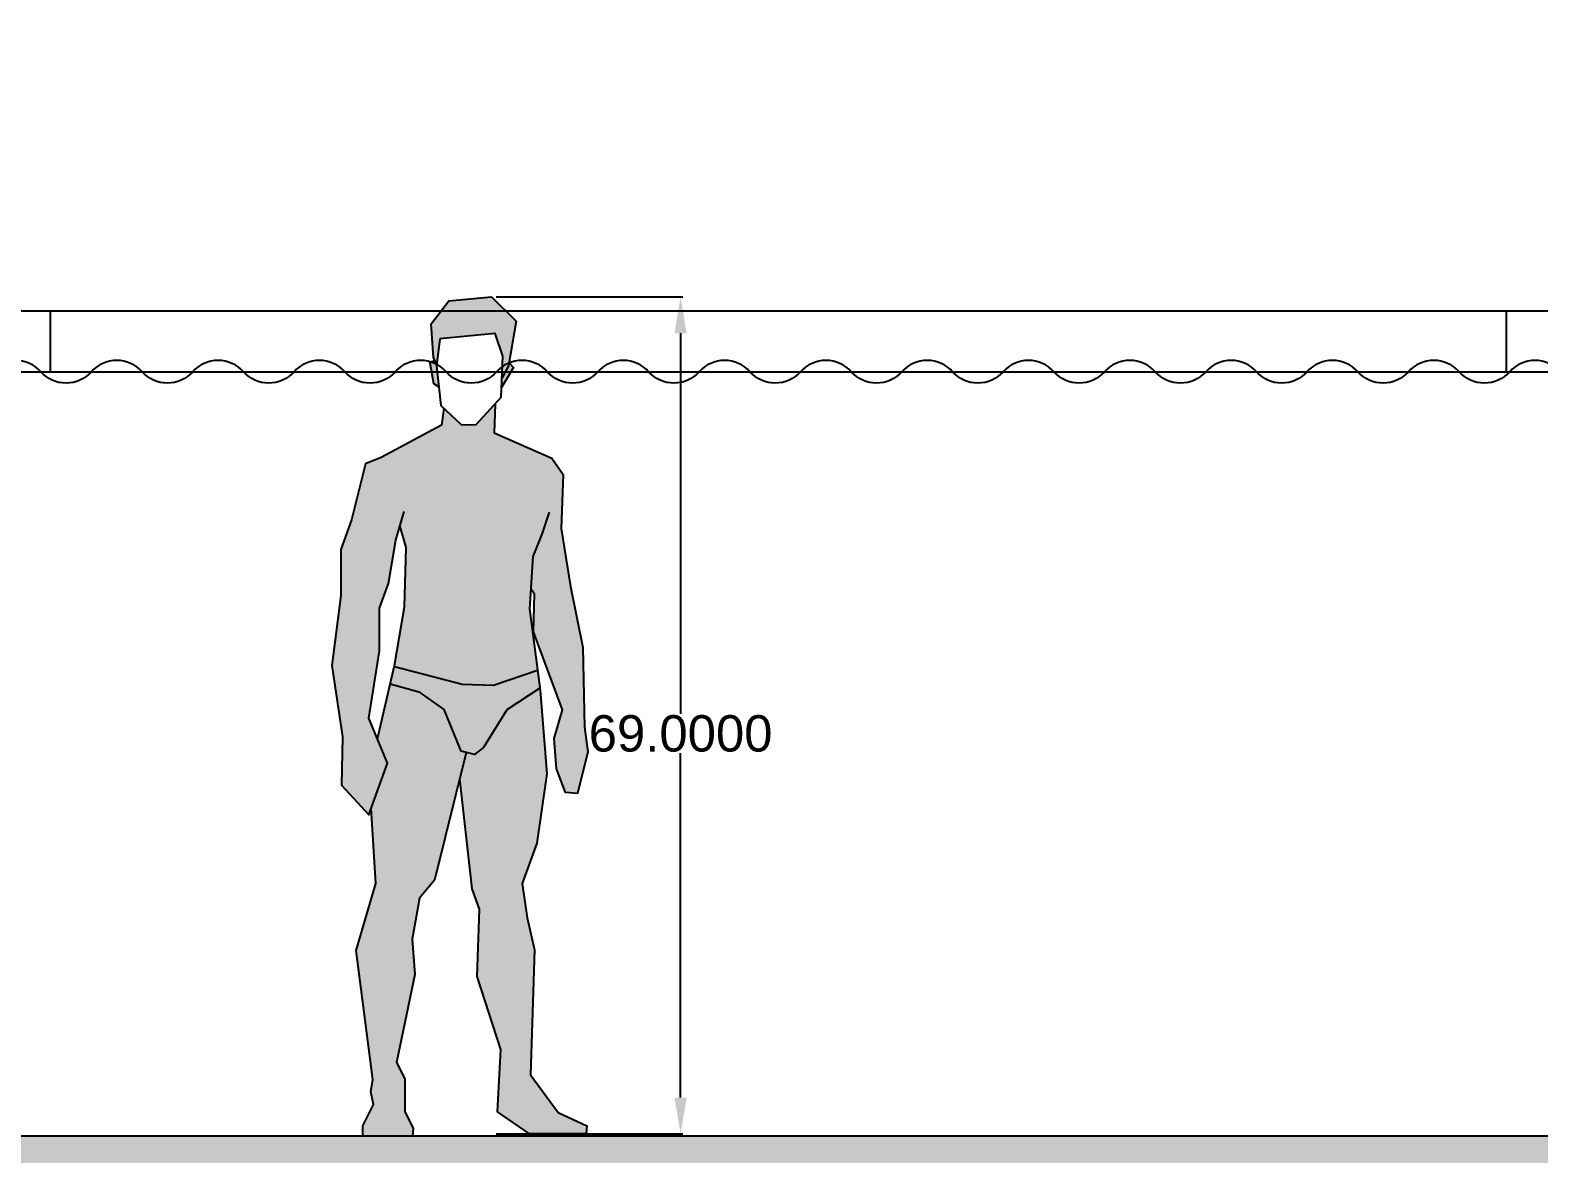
# Model space of a CAD drawing. Header units: inches. Extents: x 1 to 3312, y -950 to 1520.
# Drawn here: x 2307.2 to 2431.5, y 179.1 to 271.7 of the extents above; entities that cross this region are included whole.
import ezdxf

# ---------------------------------------------------------------- set-up
doc = ezdxf.new("R2010")
doc.units = ezdxf.units.IN
doc.header["$MEASUREMENT"] = 0
doc.styles.get("Standard").update_dxf_attribs({"font": 'arial.ttf'})
doc.dimstyles.get("Standard").update_dxf_attribs({"dimtxt": 0.18, "dimasz": 0.18, "dimexe": 0.18, "dimexo": 0.0625, "dimgap": 0.09, "dimtad": 0, "dimtih": 1, "dimtoh": 1, "dimdec": 4, "dimzin": 0, "dimdsep": 46, "dimtxsty": 'Standard', "dimcen": 0.09, "dimadec": 0, "dimazin": 0, "dimtfac": 1, "dimtdec": 4, "dimtofl": 0, "dimtmove": 0, "dimatfit": 3, "dimfxl": 1, "dimtolj": 1, "dimtzin": 0, "dimarcsym": 0})

# ---------------------------------------------------------------- blocks, each defined once
blk = doc.blocks.new('*D60')
at = {"color": 0, "lineweight": -2, "ltscale": 0.5, "transparency": 16777216}
for p, q in [((2345.6, 249.73), (2360.97, 249.73)), ((2360.79, 246.73), (2360.79, 215.35)), ((2360.79, 183.73), (2360.79, 212.11)), ((2345.6, 180.73), (2360.97, 180.73))]:
    blk.add_line(p, q, dxfattribs=at)
at = {"color": 0, "ltscale": 0.5, "transparency": 16777216}
for points in [[(2360.29, 246.73), (2361.29, 246.73), (2360.79, 249.73)], [(2360.29, 183.73), (2361.29, 183.73), (2360.79, 180.73)]]:
    blk.add_solid(points, dxfattribs=at)
at = {"layer": 'Defpoints', "color": 0, "ltscale": 0.5, "transparency": 16777216}
for p in [(2345.54, 249.73), (2345.54, 180.73), (2360.79, 180.73)]:
    blk.add_point(p, dxfattribs=at)
at = {"color": 0, "ltscale": 0.5, "transparency": 16777216, "insert": (2360.79, 213.73), "char_height": 3, "attachment_point": 5}
blk.add_mtext('\\A1;69.0000', dxfattribs=at)
blk = doc.blocks.new('_ArchTick')
at = {"color": 0, "linetype": 'ByBlock', "const_width": 0.15}
blk.add_lwpolyline([(-0.5, -0.5), (0.5, 0.5)], dxfattribs=at)
blk = doc.blocks.new('*D92')
at = {"color": 0, "lineweight": -2, "ltscale": 0.5, "transparency": 16777216}
for p, q in [((2476.83, 180.5), (2476.83, 163.76)), ((2236.83, 160.83), (2236.83, 164.12)), ((2236.83, 163.94), (2356.23, 163.94)), ((2476.83, 163.94), (2357.44, 163.94))]:
    blk.add_line(p, q, dxfattribs=at)
at = {"layer": 'Defpoints', "color": 0, "ltscale": 0.5, "transparency": 16777216}
for p in [(2476.83, 180.56), (2476.83, 163.94), (2236.83, 160.76)]:
    blk.add_point(p, dxfattribs=at)
at = {"color": 0, "lineweight": -2, "ltscale": 0.5, "transparency": 16777216, "xscale": 2, "yscale": 2, "zscale": 2, "rotation": 180}
blk.add_blockref('_ArchTick', (2236.83, 163.94), dxfattribs=at)
at = {"color": 0, "lineweight": -2, "ltscale": 0.5, "transparency": 16777216, "xscale": 2, "yscale": 2, "zscale": 2}
blk.add_blockref('_ArchTick', (2476.83, 163.94), dxfattribs=at)
at = {"color": 0, "ltscale": 0.5, "transparency": 16777216, "insert": (2356.83, 163.94), "char_height": 0.18, "attachment_point": 5}
blk.add_mtext('\\A1;240.0000', dxfattribs=at)

msp = doc.modelspace()

# ---------------------------------------------------------------- hatches: boundary and pattern name
at = {"ltscale": 0.5, "true_color": 0x105689}
h = msp.add_hatch(dxfattribs=at)
h.set_pattern_fill('ANSI36', color=146, scale=26.4)
h.set_pattern_definition([(45, (-412.295, -1008.9494), (1.7500893, 6.416994), [8.25, -1.65, 0, -1.65])])
h.paths.add_polyline_path([(2377.05157, 220.36374), (2423.53452, 220.36374), (2423.53452, 235.34418), (2377.05157, 235.34418)], flags=9)
h.paths.add_polyline_path([(2297.81892, 221.59038), (2351.67158, 221.59038), (2351.67158, 229.83322), (2297.81892, 229.83322)], flags=9)
h.paths.add_polyline_path([(2338.13667, 211.75023), (2365.91293, 211.75023), (2365.91293, 219.99307), (2338.13667, 219.99307)], flags=9)
h.paths.add_polyline_path([(2295.0144, 238.21381), (2324.63868, 238.21381), (2324.63868, 248.32859), (2295.0144, 248.32859)], flags=9)
h.paths.add_polyline_path([(2810.60319, 255.08855), (2854.21301, 255.08855), (2854.21301, 263.33139), (2810.60319, 263.33139)], flags=9)
h.paths.add_polyline_path([(2828.76742, 191.05562), (2914.27901, 191.05562), (2914.27901, 199.29846), (2828.76742, 199.29846)], flags=9)
h.paths.add_polyline_path([(2783.37482, 225.60287), (2868.88641, 225.60287), (2868.88641, 233.84571), (2783.37482, 233.84571)], flags=9)
h.paths.add_polyline_path([(3272.96725, 454.33976), (3301.6924, 454.33976), (3301.6924, 458.73315), (3272.96725, 458.73315)], flags=9)
h.paths.add_polyline_path([(3273.44729, 423.84545), (3301.29241, 423.84545), (3301.29241, 428.24174), (3273.44729, 428.24174)], flags=9)
h.paths.add_polyline_path([(3272.8317, 428.90386), (3305.29626, 428.90386), (3305.29626, 433.30015), (3272.8317, 433.30015)], flags=9)
h.paths.add_polyline_path([(3272.65378, 437.65912), (3310.61491, 437.65912), (3310.61491, 442.05542), (3272.65378, 442.05542)], flags=9)
h.paths.add_polyline_path([(3272.96725, 447.49886), (3312.03253, 447.49886), (3312.03253, 451.89225), (3272.96725, 451.89225)], flags=9)
h.paths.add_polyline_path([(3272.66344, 412.67897), (3312.45225, 412.67897), (3312.45225, 417.01731), (3272.66344, 417.01731)], flags=9)
h.paths.add_polyline_path([(3272.67793, 404.07435), (3289.4816, 404.07435), (3289.4816, 408.32574), (3272.67793, 408.32574)], flags=9)
h.paths.add_polyline_path([(3067.78337, 407.87521), (3084.15234, 407.87521), (3084.15234, 412.2715), (3067.78337, 412.2715)], flags=9)
h.paths.add_polyline_path([(3056.16499, 428.75227), (3089.07487, 428.75227), (3089.07487, 433.14566), (3056.16499, 433.14566)], flags=9)
h.paths.add_polyline_path([(3055.98658, 434.42423), (3091.9674, 434.42423), (3091.9674, 438.82052), (3055.98658, 438.82052)], flags=9)
h.paths.add_polyline_path([(3055.98658, 445.43179), (3093.94964, 445.43179), (3093.94964, 449.82808), (3055.98658, 449.82808)], flags=9)
h.paths.add_polyline_path([(3055.98706, 412.47036), (3092.19103, 412.47036), (3092.19103, 416.86376), (3055.98706, 416.86376)], flags=9)
h.paths.add_polyline_path([(3055.98658, 400.77087), (3093.94771, 400.77087), (3093.94771, 405.16717), (3055.98658, 405.16717)], flags=9)
h.paths.add_polyline_path([(2476.77988, -720.63673), (2701.29849, -720.63673), (2701.29849, -649.34096), (2476.77988, -649.34096)], flags=9)
h.paths.add_polyline_path([(2783.54271, -924.37996), (2886.88241, -924.37996), (2886.88241, -909.39952), (2783.54271, -909.39952)], flags=9)
h.paths.add_polyline_path([(2612.28279, -923.36801), (2696.17602, -923.36801), (2696.17602, -913.53403), (2612.28279, -913.53403)], flags=9)
h.paths.add_polyline_path([(2612.51222, -912.24614), (2690.63396, -912.24614), (2690.63396, -902.41215), (2612.51222, -902.41215)], flags=9)
h.paths.add_polyline_path([(2612.51222, -900.27654), (2660.63722, -900.27654), (2660.63722, -890.44256), (2612.51222, -890.44256)], flags=9)
h.paths.add_polyline_path([(2612.32341, -866.47185), (2640.64047, -866.47185), (2640.64047, -856.63786), (2612.32341, -856.63786)], flags=9)
h.paths.add_polyline_path([(2612.32341, -855.39047), (2652.13136, -855.39047), (2652.13136, -845.55648), (2612.32341, -845.55648)], flags=9)
h.paths.add_polyline_path([(2612.45688, -833.24104), (2746.85141, -833.24104), (2746.85141, -823.40705), (2612.45688, -823.40705)], flags=9)
h.paths.add_polyline_path([(2612.51222, -845.51979), (2758.76873, -845.51979), (2758.76873, -835.68581), (2612.51222, -835.68581)], flags=9)
h.paths.add_polyline_path([(2612.45688, -823.09959), (2766.48357, -823.09959), (2766.48357, -813.26561), (2612.45688, -813.26561)], flags=9)
h.paths.add_polyline_path([(2612.45688, -812.01815), (2753.16977, -812.01815), (2753.16977, -802.18416), (2612.45688, -802.18416)], flags=9)
h.paths.add_polyline_path([(2612.51222, -800.93351), (2754.20167, -800.93351), (2754.20167, -791.09953), (2612.51222, -791.09953)], flags=9)
h.paths.add_polyline_path([(2612.51222, -788.90205), (2692.70427, -788.90205), (2692.70427, -779.06807), (2612.51222, -779.06807)], flags=9)
h.paths.add_polyline_path([(2612.28422, -778.30892), (2705.4255, -778.30892), (2705.4255, -768.47493), (2612.28422, -768.47493)], flags=9)
h.paths.add_polyline_path([(2462.27461, -922.30916), (2527.26484, -922.30916), (2527.26484, -912.47517), (2462.27461, -912.47517)], flags=9)
h.paths.add_polyline_path([(2462.27461, -911.33325), (2543.8957, -911.33325), (2543.8957, -901.49926), (2462.27461, -901.49926)], flags=9)
h.paths.add_polyline_path([(2462.0597, -899.13067), (2515.73157, -899.13067), (2515.73157, -889.29669), (2462.0597, -889.29669)], flags=9)
h.paths.add_polyline_path([(2462.49264, -864.70511), (2523.76868, -864.70511), (2523.76868, -854.87113), (2462.49264, -854.87113)], flags=9)
h.paths.add_polyline_path([(2462.27454, -854.24229), (2539.12024, -854.24229), (2539.12024, -844.40831), (2462.27454, -844.40831)], flags=9)
h.paths.add_polyline_path([(2462.0597, -844.58294), (2573.72962, -844.58294), (2573.72962, -834.74896), (2462.0597, -834.74896)], flags=9)
h.paths.add_polyline_path([(2462.0597, -821.44444), (2508.52129, -821.44444), (2508.52129, -811.61045), (2462.0597, -811.61045)], flags=9)
h.paths.add_polyline_path([(2462.0597, -833.61374), (2535.50696, -833.61374), (2535.50696, -823.77975), (2462.0597, -823.77975)], flags=9)
h.paths.add_polyline_path([(2462.05976, -811.00026), (2513.71666, -811.00026), (2513.71666, -801.16627), (2462.05976, -801.16627)], flags=9)
h.paths.add_polyline_path([(2462.05976, -798.00921), (2504.82994, -798.00921), (2504.82994, -788.17523), (2462.05976, -788.17523)], flags=9)
h.paths.add_polyline_path([(2462.05976, -775.84739), (2608.16328, -775.84739), (2608.16328, -766.01341), (2462.05976, -766.01341)], flags=9)
h.paths.add_polyline_path([(2462.05976, -786.35302), (2505.19127, -786.35302), (2505.19127, -776.51903), (2462.05976, -776.51903)], flags=9)
h.paths.add_polyline_path([(2752.77591, -615.3508), (2850.97509, -615.3508), (2850.97509, -586.96608), (2752.77591, -586.96608)], flags=9)
h.paths.add_polyline_path([(2844.95289, 113.4854), (2844.95289, 24.18785), (2895.47935, 33.26723), (2865.57964, 63.16694), (2865.57964, 116.80738)])
at = {"ltscale": 0.5, "true_color": 0xc7c8ca}
h = msp.add_hatch(color=9, dxfattribs=at)
h.dxf.hatch_style = 1
h.paths.add_polyline_path([(2351.11642, 235.0945), (2350.16983, 236.42987), (2345.43685, 238.52591), (2345.49922, 240.89586), (2343.94935, 239.21895), (2342.7323, 239.18514), (2341.2896, 240.54128), (2341.07576, 239.15133), (2336.10614, 236.48058), (2334.82147, 235.97348), (2333.67203, 231.34193), (2332.79305, 228.90783), (2332.79305, 225.12145), (2332.0493, 219.34046), (2332.92828, 213.45805), (2332.86067, 209.46882), (2335.09193, 207.03472), (2336.64705, 211.2944), (2335.09193, 215.01317), (2335.97091, 220.55751), (2335.97091, 224.07343), (2336.71466, 226.10185), (2337.32319, 229.68539), (2337.66364, 230.87696), (2338.16836, 229.05996), (2338.03313, 224.19175), (2337.22177, 219.35736), (2337.20246, 219.27513), (2342.79991, 217.81914), (2345.36924, 217.71772), (2349.00532, 218.97154), (2348.34425, 224.00582), (2348.44779, 225.66236), (2348.74993, 225.22287), (2348.68232, 222.11263), (2351.04881, 215.68931), (2350.37267, 213.32282), (2350.57551, 210.8211), (2351.29391, 208.88354), (2352.30812, 208.78212), (2353.14484, 212.241), (2352.87438, 214.26941), (2352.73916, 220.82796), (2351.72495, 225.8652), (2350.94739, 230.63198)])
h.paths.add_polyline_path([(2343.1288, 212.17049), (2342.69849, 212.2748), (2341.3124, 215.72311), (2339.31779, 217.1092), (2336.85968, 217.81555), (2335.80249, 213.31399), (2336.64705, 211.2944), (2335.29532, 207.59184), (2335.66665, 201.37206), (2334.04391, 195.86152), (2335.43, 185.21233), (2335.26096, 184.19812), (2335.49761, 183.15011), (2334.61863, 181.39215), (2334.61863, 180.54697), (2338.70927, 180.54697), (2338.74308, 181.20621), (2338.06694, 182.55849), (2338.06694, 185.26304), (2337.3908, 186.61532), (2338.8783, 193.88382), (2338.67546, 196.79122), (2339.28399, 200.17191), (2340.50104, 201.65942)])
h.paths.add_polyline_path([(2349.22323, 217.31204), (2349.20205, 217.47332), (2346.48487, 215.68931), (2344.55787, 212.57907), (2343.81412, 212.00435), (2343.1288, 212.17049), (2342.58587, 209.99873), (2343.61128, 200.94947), (2344.2198, 199.25912), (2344.01696, 193.71478), (2345.97777, 187.69715), (2345.70731, 182.55849), (2348.34425, 180.73291), (2353.00961, 180.73291), (2353.07723, 181.40905), (2350.71074, 182.49087), (2348.41187, 185.60111), (2348.74993, 195.91224), (2348.14141, 198.54918), (2347.73573, 201.38896), (2348.95278, 204.70204), (2349.76414, 210.41542)])
h.paths.add_polyline_path([(2346.48487, 215.68931), (2349.20205, 217.47332), (2349.00532, 218.97154), (2345.36924, 217.71772), (2342.79991, 217.81914), (2337.20246, 219.27513), (2336.85968, 217.81555), (2339.31779, 217.1092), (2341.3124, 215.72311), (2342.69849, 212.2748), (2343.81412, 212.00435), (2344.55787, 212.57907)], flags=17)
h.paths.add_polyline_path([(2347.22863, 247.7383), (2345.20021, 249.73291), (2341.68429, 249.39484), (2340.23059, 247.50165), (2340.43343, 244.72948), (2340.68179, 244.14997), (2340.94053, 246.2846), (2345.50447, 246.72409), (2346.1468, 244.8309), (2346.07601, 243.06119), (2346.6201, 244.05334)])
h.paths.add_polyline_path([(2340.67008, 244.05334), (2340.68179, 244.14997), (2340.53799, 244.48551), (2340.12916, 244.28999), (2340.43343, 242.59964), (2340.86635, 242.32257)])
h.paths.add_polyline_path([(2347.02578, 243.91812), (2346.6609, 244.30038), (2346.6201, 244.05334), (2346.07601, 243.06119), (2346.0441, 242.26327)])
at = {"ltscale": 0.5, "transparency": 33554495}
h = msp.add_hatch(dxfattribs=at)
h.set_pattern_fill('AR-CONC', color=8)
h.set_pattern_definition([(50, (-9741.5294, 5771.5986), (7.1726018, -0.6275213), [0.75, -8.25]), (355, (-9741.5294, 5771.5986), (-1.3875133, 7.5219213), [0.6, -6.6]), (100.451444, (-9740.932, 5771.546), (5.7850885, 6.8944), [0.637402, -7.011421]), (46.1842, (-9741.529, 5773.599), (10.6724133, -1.655193), [1.125, -12.375]), (96.635635, (-9740.64, 5773.461), (9.3466195, 9.741186), [0.956103, -10.517138]), (351.18416, (-9741.529, 5773.599), (9.346619, 9.741186), [0.9, -9.9]), (21, (-9740.5294, 5773.0986), (5.9690705, -4.026189), [0.75, -8.25]), (326, (-9740.5294, 5773.0986), (2.4331533, 7.2515005), [0.6, -6.6]), (71.451445, (-9740.032, 5772.763), (8.4022238, 3.2253115), [0.637402, -7.011421]), (37.5, (-9741.5294, 5771.5986), (0.12159855, 3.32893854), [0, -6.52, 0, -6.7, 0, -6.625]), (7.5, (-9741.5294, 5771.5986), (2.6306954, 3.9441171), [0, -3.82, 0, -6.37, 0, -2.525]), (327.5, (-9743.7594, 5771.5986), (5.33822436, -0.2255487), [0, -2.5, 0, -7.8, 0, -10.35]), (317.5, (-9744.7594, 5771.5986), (5.8318617, 1.0010498), [0, -3.25, 0, -5.18, 0, -7.35])])
h.paths.add_polyline_path([(2482.83484, 229.5589), (2557.83484, 229.5589), (2557.83484, 235.5589), (2476.83484, 235.5589), (2476.83484, 180.5589), (2236.83484, 180.5589), (2236.83484, 174.5589), (2482.83484, 174.5589)])

# ---------------------------------------------------------------- linework, layer by layer
at = {"color": 252, "ltscale": 0.5, "true_color": 0x939598}
msp.add_line((2555.83484, 248.5589), (2224.83484, 248.5589), dxfattribs=at)
at = {"color": 5}
msp.add_line((2234.83484, 243.5589), (2557.83484, 243.5589), dxfattribs=at)
at = {"color": 252, "linetype": 'Continuous', "true_color": 0x939598, "flags": 128}
for points in [[(2340.68179, 244.14997), (2340.43343, 244.72948), (2340.23059, 247.50165), (2341.68429, 249.39484), (2345.20021, 249.73291), (2347.22863, 247.7383), (2346.6201, 244.05334), (2346.07601, 243.06119)], [(2340.53799, 244.48551), (2340.12916, 244.28999), (2340.43343, 242.59964), (2340.86635, 242.32257)], [(2346.6609, 244.30038), (2347.02578, 243.91812), (2346.0441, 242.26327)], [(2341.2896, 240.54128), (2341.07576, 239.15133), (2336.10614, 236.48058), (2334.82147, 235.97348), (2333.67203, 231.34193), (2332.79305, 228.90783), (2332.79305, 225.12145), (2332.0493, 219.34046), (2332.92828, 213.45805), (2332.86067, 209.46882), (2335.09193, 207.03472), (2336.64705, 211.2944), (2335.09193, 215.01317), (2335.97091, 220.55751), (2335.97091, 224.07343), (2336.71466, 226.10185), (2337.32319, 229.68539), (2337.99932, 232.05187)], [(2345.49922, 240.89586), (2345.43685, 238.52591), (2350.16983, 236.42987), (2351.11642, 235.0945), (2350.94739, 230.63198), (2351.72495, 225.8652), (2352.73916, 220.82796), (2352.87438, 214.26941), (2353.14484, 212.241), (2352.30812, 208.78212), (2351.29391, 208.88354), (2350.57551, 210.8211), (2350.37267, 213.32282), (2351.04881, 215.68931), (2348.68232, 222.11263), (2348.74993, 225.22287), (2348.44779, 225.66236)], [(2349.96699, 231.98426), (2349.35846, 230.15868), (2348.61471, 228.33311), (2348.34425, 224.00582), (2349.22323, 217.31204), (2349.76414, 210.41542), (2348.95278, 204.70204), (2347.73573, 201.38896), (2348.14141, 198.54918), (2348.74993, 195.91224), (2348.41187, 185.60111), (2350.71074, 182.49087), (2353.07723, 181.40905), (2353.00961, 180.73291), (2348.34425, 180.73291), (2345.70731, 182.55849), (2345.97777, 187.69715), (2344.01696, 193.71478), (2344.2198, 199.25912), (2343.61128, 200.94947), (2342.58587, 209.99873)], [(2335.80249, 213.31399), (2337.22177, 219.35736), (2338.03313, 224.19175), (2338.16836, 229.05996), (2337.66364, 230.87696)], [(2337.20246, 219.27513), (2342.79991, 217.81914), (2345.36924, 217.71772), (2349.00532, 218.97154)], [(2349.20205, 217.47332), (2346.48487, 215.68931), (2344.55787, 212.57907), (2343.81412, 212.00435), (2342.69849, 212.2748), (2341.3124, 215.72311), (2339.31779, 217.1092), (2336.85968, 217.81555)], [(2343.1288, 212.17049), (2340.50104, 201.65942), (2339.28399, 200.17191), (2338.67546, 196.79122), (2338.8783, 193.88382), (2337.3908, 186.61532), (2338.06694, 185.26304), (2338.06694, 182.55849), (2338.74308, 181.20621), (2338.70927, 180.54697), (2334.61863, 180.54697), (2334.61863, 181.39215), (2335.49761, 183.15011), (2335.26096, 184.19812), (2335.43, 185.21233), (2334.04391, 195.86152), (2335.66665, 201.37206), (2335.29532, 207.59184)]]:
    msp.add_lwpolyline(points, dxfattribs=at)
at = {"color": 252, "ltscale": 0.5, "true_color": 0x939598}
msp.add_lwpolyline([(2428.83484, 243.5589), (2428.83484, 248.5589), (2308.83484, 248.5589), (2308.83484, 243.5589)], dxfattribs=at)
at = {"color": 252, "linetype": 'Continuous', "true_color": 0x939598, "flags": 128}
msp.add_lwpolyline([(2340.94053, 246.2846), (2340.67008, 244.05334), (2341.04195, 240.77407), (2342.7323, 239.18514), (2343.94935, 239.21895), (2346.01158, 241.45021), (2346.1468, 244.8309), (2345.50447, 246.72409), (2340.94053, 246.2846)], close=True, dxfattribs=at)
at = {"color": 5}
msp.add_lwpolyline([(2433.28573, 243.5589, 0.448881831), (2429.1118, 243.5589, -0.448881831), (2424.93786, 243.5589, 0.448881831), (2420.76393, 243.5589, -0.448881831), (2416.59, 243.5589, 0.448881831), (2412.41606, 243.5589, -0.448881831), (2408.24213, 243.5589, 0.448881831), (2404.06819, 243.5589, -0.448881831), (2399.89426, 243.5589, 0.448881831), (2395.72033, 243.5589, -0.448881831), (2391.54639, 243.5589, 0.448881831), (2387.37246, 243.5589, -0.448881831), (2383.19852, 243.5589, 0.448881831), (2379.02459, 243.5589, -0.448881831), (2374.85066, 243.5589, 0.448881831), (2370.67672, 243.5589, -0.448881831), (2366.50279, 243.5589, 0.448881831), (2362.32885, 243.5589, -0.448881831), (2358.15492, 243.5589, 0.448881831), (2353.98099, 243.5589, -0.448881831), (2349.80705, 243.5589, 0.448881831), (2345.63312, 243.5589, -0.448881831), (2341.45918, 243.5589, 0.448881831), (2337.28525, 243.5589, -0.448881831), (2333.11131, 243.5589, 0.448881831), (2328.93738, 243.5589, -0.448881831), (2324.76345, 243.5589, 0.448881831), (2320.58951, 243.5589, -0.448881831), (2316.41558, 243.5589, 0.448881831), (2312.24164, 243.5589, -0.448881831), (2308.06771, 243.5589, 0.448881831), (2303.89378, 243.5589, -0.448881831)], format="xyb", dxfattribs=at)
at = {"ltscale": 0.5}
msp.add_lwpolyline([(2557.83484, 235.5589), (2476.83484, 235.5589), (2476.83484, 180.5589), (2236.83484, 180.5589)], dxfattribs=at)

# ---------------------------------------------------------------- dimensions: what is measured, and where the dimension line sits
at = {"color": 251, "ltscale": 0.5, "true_color": 0x636466}
dim = msp.add_linear_dim(base=(2360.79299, 180.73291), p1=(2345.53975, 249.73291), p2=(2345.53975, 180.73291), angle=270, dimstyle='Standard', override={"dimtxt": 3, "dimasz": 3}, dxfattribs=at)
dim.commit()
dim.dimension.update_dxf_attribs({"geometry": '*D60', "text_midpoint": (2360.79299, 213.73291), "dimtype": 161})
dim = msp.add_linear_dim(base=(2476.83484, 163.93687), p1=(2236.83484, 160.7648), p2=(2476.83484, 180.5589), dimstyle='Standard', override={"dimasz": 2, "dimblk1": 'ArchTick', "dimblk2": 'ArchTick', "dimsah": 1}, dxfattribs=at)
dim.commit()
dim.dimension.update_dxf_attribs({"geometry": '*D92', "text_midpoint": (2356.83484, 163.93687)})

doc.saveas('drawing.dxf')
